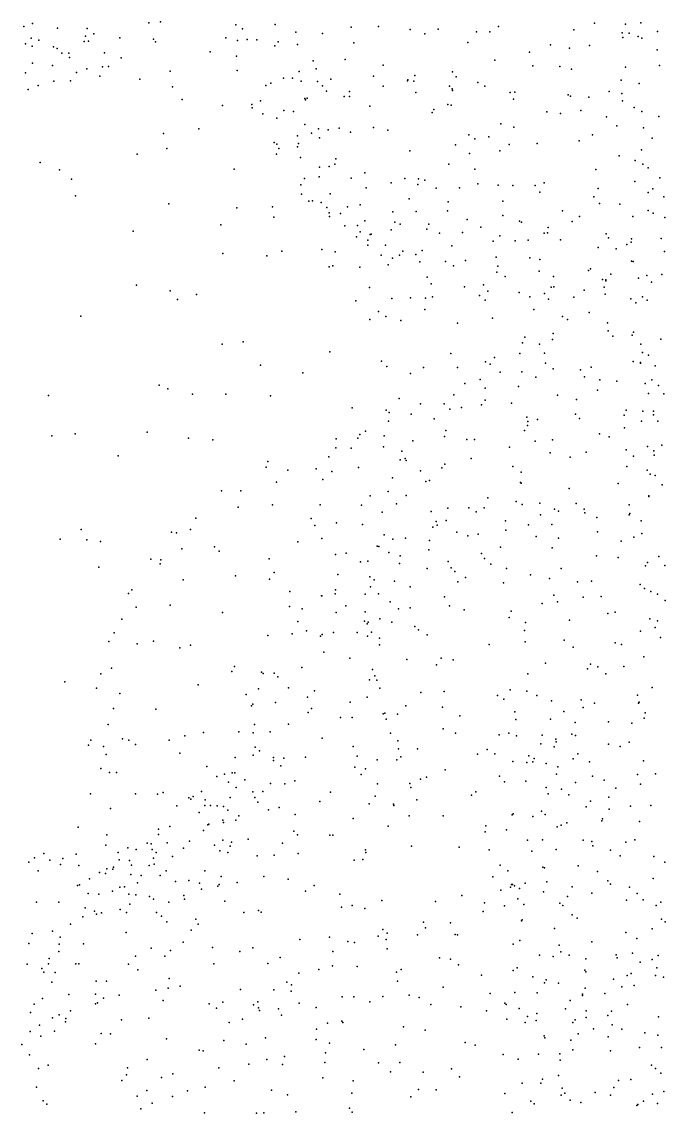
# Model space of a CAD drawing. Header units: metres. Extents: x -23.9 to 23.9, y -28.5 to 28.5.
# Drawn here: x -4.64 to -3.223, y -7.2 to -4.797 of the extents above; entities that cross this region are included whole.
import ezdxf

# ---------------------------------------------------------------- set-up
doc = ezdxf.new("R2010")
doc.units = ezdxf.units.M

msp = doc.modelspace()

# ---------------------------------------------------------------- linework, layer by layer
for p in [(-4.6164, -4.8009, -7.1164), (-4.3598, -4.7996, -3.5018), (-4.3342, -4.7974, -3.0826), (-4.1684, -4.8038, -3.8876), (-4.0819, -4.8035, -4.0856), (-3.3787, -4.8007, 19.8567), (-3.3109, -4.8022, -1.2927), (-3.2768, -4.7995, -1.1074), (-4.6351, -4.8079, -6.431), (-4.561, -4.8116, -6.4908), (-4.4992, -4.8288, -6.8796), (-4.4955, -4.8118, 0.3009), (-4.4811, -4.8237, -2.9534), (-4.1537, -4.813, 15.4436), (-4.0366, -4.8205, -3.3122), (-3.9777, -4.8232, -4.2174), (-3.9143, -4.8094, -3.1896), (-3.8546, -4.8079, 17.3849), (-3.7849, -4.8141, -3.1082), (-3.7528, -4.8235, 16.4557), (-3.7234, -4.8132, 17.5078), (-3.6389, -4.8191, -3.0605), (-3.6095, -4.8194, -4.402), (-3.5901, -4.8079, 1.4796), (-3.4245, -4.8151, 14.48), (-3.3183, -4.8218, -4.3859), (-3.3027, -4.8227, -3.0789), (-3.2825, -4.8299, -1.3579), (-3.2403, -4.8186, 17.8041), (-4.6319, -4.846, -2.9215), (-4.6189, -4.8335, 5.1611), (-4.6166, -4.8511, -6.5276), (-4.6021, -4.8376, -3.6302), (-4.5697, -4.8524, -6.9707), (-4.5024, -4.8404, -6.7334), (-4.4927, -4.8403, -3.5741), (-4.4239, -4.8327, -3.0219), (-4.3498, -4.8356, -3.201), (-4.3452, -4.8417, -3.2809), (-4.1908, -4.833, -3.674), (-4.165, -4.8383, -3.5203), (-4.1438, -4.8362, -3.4199), (-4.122, -4.8367, -4.0076), (-4.0824, -4.8501, 22.8555), (-4.0751, -4.8415, -3.3717), (-4.0325, -4.8473, -4.1473), (-3.909, -4.844, -4.2682), (-3.6577, -4.843, 16.3812), (-3.4757, -4.8482, -4.4081), (-3.3901, -4.8494, 16.1351), (-3.3162, -4.8318, 16.0426), (-3.2747, -4.8332, -1.1925), (-4.5621, -4.8565, -6.5988), (-4.5519, -4.8666, -6.6765), (-4.5359, -4.8666, -6.7962), (-4.5346, -4.876, -3.5271), (-4.4575, -4.8654, -3.4776), (-4.4209, -4.8765, -3.1603), (-4.2249, -4.8638, 2.2811), (-4.1669, -4.8727, -3.6184), (-3.5219, -4.8639, 17.6249), (-3.4341, -4.8551, -3.0566), (-3.2408, -4.8594, -3.1054), (-4.6159, -4.8881, -6.9175), (-4.5724, -4.8939, -3.035), (-4.4963, -4.9012, -3.4037), (-4.4618, -4.8965, -3.341), (-4.4486, -4.8958, -3.2379), (-3.9981, -4.883, -3.2752), (-3.9917, -4.901, 16.7586), (-3.928, -4.8806, -3.212), (-3.8445, -4.893, -4.3005), (-3.5986, -4.8819, -3.0656), (-3.515, -4.8944, 20.262), (-3.4551, -4.8955, 4.3697), (-3.4295, -4.9015, 17.6466), (-3.3104, -4.8971, -4.3681), (-3.236, -4.8933, 17.9315), (-4.6317, -4.9098, -6.7667), (-4.5194, -4.9089, -3.1372), (-4.4678, -4.9173, 2.6469), (-4.3798, -4.9234, 4.0665), (-4.3132, -4.9057, 14.082), (-4.1654, -4.9049, -3.7035), (-4.0634, -4.9216, -4.0686), (-4.0441, -4.9212, 14.9648), (-4.0291, -4.9066, 16.9974), (-3.9591, -4.9238, 24.0333), (-3.8658, -4.9167, 17.4164), (-3.7899, -4.9252, -3.1383), (-3.7746, -4.9154, -4.3312), (-3.6914, -4.9074, -4.3646), (-3.6833, -4.9187, 14.2591), (-3.3199, -4.9256, 16.1172), (-4.6257, -4.9462, -3.2876), (-4.6037, -4.9378, -3.207), (-4.5691, -4.9278, -3.393), (-4.5327, -4.9276, -3.2578), (-4.3081, -4.9405, 15.7218), (-4.1023, -4.9377, -3.982), (-4.0918, -4.9327, -3.4465), (-4.025, -4.9279, 16.8919), (-3.9889, -4.929, 17.2056), (-3.9774, -4.9382, -4.1789), (-3.969, -4.9498, 16.6786), (-3.8443, -4.9388, 15.3557), (-3.7903, -4.9274, 13.7876), (-3.7765, -4.9279, 16.4444), (-3.6983, -4.9389, 17.559), (-3.6922, -4.9452, 8.1622), (-3.6916, -4.9485, -3.1093), (-3.6357, -4.9308, 16.3505), (-3.6202, -4.9394, 17.6007), (-3.2802, -4.9332, 22.1882), (-4.2868, -4.9682, 4.7968), (-4.1141, -4.9713, -3.918), (-4.0163, -4.9665, -4.1089), (-4.015, -4.9689, 16.8024), (-4.0117, -4.9658, -3.3438), (-3.9298, -4.9616, 13.376), (-3.9185, -4.9508, -4.2236), (-3.9185, -4.9615, 16.5967), (-3.7723, -4.9531, 17.5093), (-3.5649, -4.9529, -4.3726), (-3.5569, -4.9674, 16.3119), (-3.5545, -4.9522, -3.0852), (-3.4372, -4.9578, -3.0884), (-3.4318, -4.9611, -4.369), (-3.3913, -4.9636, 16.2373), (-3.3463, -4.9511, -3.0976), (-3.3186, -4.9552, 6.0192), (-3.3175, -4.9717, 21.1445), (-4.1982, -4.9818, 4.3738), (-4.133, -4.9796, -3.651), (-4.1323, -4.9865, -3.7934), (-4.0625, -4.9924, 22.1647), (-4.0416, -4.9951, 16.9726), (-3.8738, -4.9831, 16.5282), (-3.7362, -4.9973, 16.4061), (-3.7325, -4.9901, -4.3179), (-3.7017, -4.9796, 8.6564), (-3.6941, -4.9808, 5.7243), (-3.4841, -4.9956, 9.1015), (-3.4093, -4.9928, 4.7032), (-3.2916, -4.9859, -3.1308), (-3.2749, -4.9947, -4.318), (-4.1094, -4.9998, -3.5567), (-4.0783, -5.0097, -3.9688), (-3.5848, -5.0223, -3.1138), (-3.4539, -4.9989, 17.6549), (-3.3526, -5.0067, -4.3432), (-3.2371, -5.0062, 16.115), (-4.328, -5.0434, 13.1387), (-4.2503, -5.0328, 13.4807), (-4.0165, -5.0233, 17.1582), (-4.0023, -5.0427, 16.7545), (-3.9869, -5.0332, -3.3541), (-3.9651, -5.0355, -4.1327), (-3.941, -5.0313, -3.2956), (-3.9162, -5.0403, 17.3631), (-3.8652, -5.0299, 5.3852), (-3.8339, -5.0357, -3.2144), (-3.6554, -5.046, 3.316), (-3.5568, -5.0293, 20.754), (-3.383, -5.0464, 17.6631), (-3.3294, -5.0265, 16.2245), (-3.2709, -5.0307, 17.8428), (-4.0842, -5.0633, -3.6031), (-4.078, -5.0666, -3.8819), (-4.0327, -5.0482, -4.0229), (-4.0304, -5.0655, 16.887), (-3.984, -5.0529, 17.2412), (-3.6852, -5.0683, -3.167), (-3.6425, -5.0551, -4.3161), (-3.6114, -5.0509, 24.176), (-3.5664, -5.0672, -4.3185), (-3.5053, -5.0652, -3.1303), (-3.4125, -5.0598, -3.139), (-3.2518, -5.0535, -4.2758), (-4.3856, -5.0891, 5.277), (-4.3206, -5.0765, 1.9019), (-4.0791, -5.0885, -3.7696), (-4.074, -5.0763, 23.1506), (-4.0326, -5.073, 17.034), (-3.7852, -5.0817, -4.2408), (-3.6544, -5.0877, 17.5907), (-3.5872, -5.0812, -3.1533), (-3.3243, -5.0928, -4.278), (-3.2757, -5.0796, 16.1816), (-4.5994, -5.107, 8.0239), (-4.0265, -5.0964, -3.957), (-3.9845, -5.1174, -4.0172), (-3.9628, -5.1158, 21.0755), (-3.9504, -5.1108, 16.6479), (-3.9487, -5.0994, 17.3041), (-3.6994, -5.1107, 21.9552), (-3.2895, -5.1029, -3.2025), (-3.2724, -5.1108, 17.7495), (-4.5569, -5.1235, 9.6819), (-4.1722, -5.1222, 14.7206), (-4.0176, -5.1426, 15.8448), (-3.9852, -5.1388, -3.4786), (-3.9145, -5.1417, 7.8854), (-3.8843, -5.1296, -4.122), (-3.7961, -5.1421, -3.2675), (-3.6423, -5.1217, 16.3559), (-3.3759, -5.1224, -3.1879), (-3.2608, -5.119, 17.8432), (-3.2351, -5.1411, 16.093), (-4.53, -5.1436, 14.3752), (-4.0253, -5.1566, -3.6468), (-3.8819, -5.1627, 16.5605), (-3.8264, -5.1517, 3.5902), (-3.768, -5.1553, 16.4437), (-3.7664, -5.1428, -4.2045), (-3.7522, -5.1461, 1.3736), (-3.7275, -5.164, -3.2536), (-3.6762, -5.1628, -4.2295), (-3.6356, -5.1541, -3.2114), (-3.5909, -5.1568, 17.6053), (-3.5585, -5.1576, -4.2567), (-3.5093, -5.1578, 16.3129), (-3.4894, -5.1518, -4.2674), (-3.371, -5.1644, -4.2412), (-3.2904, -5.1489, 16.255), (-3.2504, -5.1651, -4.1937), (-4.5213, -5.1803, 15.8641), (-4.0237, -5.1767, 16.9402), (-3.9611, -5.1762, -3.9716), (-3.7867, -5.1869, -4.1503), (-3.4994, -5.1723, -3.2047), (-3.3802, -5.1825, -3.2313), (-3.2609, -5.1732, 13.7981), (-3.2259, -5.1824, 10.8404), (-4.3162, -5.1979, 22.4502), (-4.1666, -5.2073, 1.5933), (-4.0876, -5.205, 12.3092), (-4.0078, -5.192, -3.7296), (-3.9995, -5.1915, 17.1408), (-3.9807, -5.195, -3.8857), (-3.9685, -5.2062, -3.5712), (-3.9227, -5.2048, 17.3085), (-3.8947, -5.2004, -3.4292), (-3.7027, -5.2136, -4.1644), (-3.7013, -5.1941, 16.4076), (-3.5807, -5.1923, 16.3464), (-3.4491, -5.2134, 21.6252), (-3.3682, -5.1972, 17.6427), (-3.3232, -5.1991, -4.1952), (-3.2611, -5.2131, -4.142), (-4.0851, -5.2277, 23.5805), (-3.9633, -5.2181, 17.2158), (-3.9621, -5.2258, -3.6487), (-3.9381, -5.2192, 16.6689), (-3.8843, -5.2357, -3.4922), (-3.8232, -5.2161, -3.3774), (-3.8185, -5.2385, 17.4331), (-3.7718, -5.2148, 2.7334), (-3.6589, -5.2325, 17.5535), (-3.5804, -5.2236, -3.2663), (-3.5441, -5.2365, 20.3896), (-3.5394, -5.2387, 17.599), (-3.4284, -5.2369, -3.2812), (-3.4116, -5.226, -4.189), (-3.2943, -5.2262, -3.3151), (-3.2498, -5.2185, 17.7516), (-3.2243, -5.2286, -3.3608), (-4.3949, -5.2587, 12.0175), (-4.2015, -5.2442, 5.6041), (-3.9282, -5.2468, -3.8375), (-3.9007, -5.2457, 21.4834), (-3.8948, -5.2601, -3.5686), (-3.8268, -5.2551, -3.4407), (-3.8067, -5.2429, -4.0616), (-3.7479, -5.2536, 16.4653), (-3.7435, -5.2427, -3.3589), (-3.7205, -5.2624, -4.0858), (-3.6695, -5.2616, 8.3239), (-3.6295, -5.2494, -3.3107), (-3.4821, -5.2618, 16.3399), (-3.4811, -5.2506, -4.1696), (-3.903, -5.2707, -3.664), (-3.8781, -5.2779, 17.3295), (-3.8727, -5.2659, -3.9142), (-3.8706, -5.2649, 16.5994), (-3.6021, -5.2801, 15.2842), (-3.587, -5.2685, -4.1302), (-3.5533, -5.2799, -3.3384), (-3.5246, -5.2785, 7.9346), (-3.4899, -5.2631, -3.3057), (-3.4537, -5.2774, 17.6044), (-3.3533, -5.2643, -3.3361), (-3.348, -5.2729, 1.442), (-3.2983, -5.2825, 16.299), (-3.2977, -5.2752, -4.0767), (-3.232, -5.2747, 24.0072), (-4.1975, -5.3079, 2.4536), (-4.0676, -5.3026, 13.7793), (-3.979, -5.2984, 17.0242), (-3.9502, -5.3037, 17.164), (-3.8781, -5.2893, -3.7863), (-3.8389, -5.2889, 5.6403), (-3.8011, -5.3026, 16.5293), (-3.7723, -5.3099, 13.5613), (-3.7586, -5.3006, 17.4534), (-3.6933, -5.2909, -3.3983), (-3.3706, -5.2941, -4.0842), (-3.3311, -5.2975, -3.395), (-3.3074, -5.2874, 17.6549), (-3.2249, -5.3028, 5.8078), (-4.1004, -5.313, 11.2303), (-3.8484, -5.3112, -3.6808), (-3.833, -5.3326, 14.7788), (-3.8233, -5.3176, 17.3803), (-3.8085, -5.3115, -3.9125), (-3.7632, -5.3258, -3.5343), (-3.7067, -5.3253, 8.7499), (-3.6896, -5.3348, 16.4602), (-3.663, -5.323, -4.0319), (-3.5957, -5.3156, -3.3984), (-3.5216, -5.3171, -4.0741), (-3.499, -5.3207, -3.3864), (-3.2973, -5.3244, -3.9863), (-3.2938, -5.3253, 9.2281), (-3.9627, -5.3371, 16.9195), (-3.9548, -5.335, 3.2092), (-3.8957, -5.3376, 17.2566), (-3.594, -5.3484, -3.4671), (-3.5919, -5.3355, 12.451), (-3.5758, -5.358, -3.9711), (-3.5006, -5.3464, 17.5772), (-3.4692, -5.3585, -3.9839), (-3.3921, -5.3452, -3.9953), (-3.3878, -5.3411, -3.4538), (-3.3427, -5.3529, -3.5064), (-3.2634, -5.3562, -3.6295), (-3.2308, -5.3536, -3.7552), (-4.387, -5.3772, 3.1022), (-3.8745, -5.3821, 16.7154), (-3.7472, -5.3598, -3.6833), (-3.7388, -5.3746, 16.5285), (-3.6652, -5.3809, -3.6166), (-3.6236, -5.3764, -3.9034), (-3.474, -5.3816, -3.5396), (-3.4681, -5.3806, 11.4167), (-3.3614, -5.3646, 17.6), (-3.3579, -5.3816, -3.8815), (-3.3541, -5.3674, 16.3729), (-3.3536, -5.3657, 19.6914), (-3.282, -5.3622, -3.8354), (-3.2535, -5.3708, 16.2152), (-4.3129, -5.3897, 6.0589), (-4.2551, -5.3975, 3.422), (-3.825, -5.4063, 10.7474), (-3.784, -5.4052, 11.6281), (-3.7511, -5.4057, 23.8704), (-3.7356, -5.4029, 17.3935), (-3.6321, -5.4003, -3.7302), (-3.6136, -5.3907, -3.8318), (-3.5444, -5.3936, -3.5826), (-3.5214, -5.4026, -3.8193), (-3.4893, -5.3956, -3.8848), (-3.4243, -5.4039, -3.752), (-3.4018, -5.3885, -3.5944), (-3.3556, -5.397, -3.7146), (-3.2735, -5.4029, 16.0453), (-4.2973, -5.4089, 1.9965), (-3.9041, -5.4119, 16.8679), (-3.7521, -5.4305, 16.5977), (-3.6199, -5.4105, 17.4868), (-3.5122, -5.4308, 16.443), (-3.48, -5.4081, -3.6894), (-3.2987, -5.4072, 18.4735), (-3.2878, -5.4163, 18.3834), (-3.2633, -5.4102, 15.948), (-4.5099, -5.4453, 8.0419), (-3.8735, -5.4532, 17.0906), (-3.8544, -5.4349, 17.1897), (-3.8381, -5.446, 20.5135), (-3.8056, -5.455, 17.2667), (-3.6034, -5.4496, 16.4957), (-3.4497, -5.4462, 18.4904), (-3.4386, -5.4529, 18.4003), (-3.3908, -5.4376, 18.6058), (-3.6805, -5.4612, 16.5568), (-3.3502, -5.46, 18.2542), (-3.3487, -5.478, 18.7891), (-4.1523, -5.5023, 10.7842), (-3.5326, -5.4919, 18.5627), (-3.4715, -5.4968, 16.4809), (-3.4701, -5.484, 18.6834), (-3.3383, -5.4897, 17.6344), (-3.2958, -5.487, 16.4171), (-3.2928, -5.4808, 18.182), (-3.2328, -5.4962, 16.3308), (-4.1985, -5.507, 22.2287), (-3.9617, -5.5243, 2.5648), (-3.5374, -5.5043, 18.3652), (-3.4999, -5.5075, 18.2804), (-3.4887, -5.527, 18.77), (-3.2767, -5.5069, 16.0242), (-3.2731, -5.5258, 16.1103), (-3.8481, -5.5444, 17.0139), (-3.695, -5.5274, 17.3939), (-3.6189, -5.5459, 16.5885), (-3.6085, -5.551, 18.6055), (-3.5989, -5.5368, 18.4373), (-3.5435, -5.5276, 18.6867), (-3.4868, -5.5492, 18.1763), (-3.2934, -5.5452, 2.5115), (-3.2779, -5.5491, 18.9612), (-3.2777, -5.5475, 17.6837), (-3.2597, -5.5314, 16.2167), (-4.1142, -5.5534, 23.0696), (-4.0209, -5.5704, 5.7455), (-3.836, -5.5563, 17.1248), (-3.7841, -5.5719, 17.2969), (-3.7554, -5.5583, 16.7446), (-3.6807, -5.5588, 16.6545), (-3.5863, -5.5686, 18.2779), (-3.5388, -5.5679, 17.5958), (-3.47, -5.5618, 23.5367), (-3.41, -5.5634, 18.8806), (-3.386, -5.5575, 16.495), (-3.2454, -5.5549, 15.8716), (-4.3376, -5.5974, 11.464), (-3.6641, -5.5941, 18.3793), (-3.6308, -5.585, 17.5257), (-3.5078, -5.5797, 21.7732), (-3.4006, -5.5794, 18.083), (-3.3673, -5.5855, 17.6924), (-3.3294, -5.5885, 18.0283), (-3.267, -5.5937, 16.0249), (-3.2523, -5.5854, 17.995), (-3.2377, -5.5984, 16.2637), (-4.5811, -5.6199, 6.2513), (-4.3185, -5.6057, 12.4724), (-4.2638, -5.6174, 22.7643), (-4.1907, -5.6173, 21.0407), (-4.0921, -5.6206, 8.078), (-3.6889, -5.6184, 18.6089), (-3.6197, -5.6037, 15.5133), (-3.5459, -5.6004, 18.8321), (-3.4606, -5.6197, 18.9268), (-3.3723, -5.6086, 18.962), (-3.2598, -5.6156, 16.1373), (-3.2263, -5.6168, 17.7788), (-3.9126, -5.6471, 1.6239), (-3.8091, -5.6271, 16.997), (-3.7618, -5.6387, 16.8648), (-3.7099, -5.6387, 16.7745), (-3.672, -5.6464, 18.2633), (-3.6278, -5.6411, 16.6703), (-3.6193, -5.6304, 18.7992), (-3.5615, -5.637, 18.1268), (-3.4185, -5.6293, 16.5451), (-3.8374, -5.6527, 17.1487), (-3.8306, -5.6579, 17.2957), (-3.7822, -5.6616, 17.4125), (-3.6971, -5.6505, 17.5178), (-3.5277, -5.6678, 8.6306), (-3.4206, -5.6614, 17.7152), (-3.4116, -5.6707, 17.9952), (-3.3135, -5.6636, 16.4828), (-3.309, -5.6528, 17.7905), (-3.2722, -5.6547, 19.1578), (-3.2491, -5.6627, 16.4188), (-3.2488, -5.6547, 19.2749), (-3.8321, -5.6764, 17.0628), (-3.7316, -5.6714, 18.3924), (-3.5265, -5.6865, 18.9493), (-3.526, -5.6771, 13.2699), (-3.5044, -5.6734, 18.0349), (-3.3126, -5.6916, 19.9934), (-3.2751, -5.6768, 17.9018), (-3.2395, -5.6766, 15.9571), (-4.5734, -5.7089, 16.3058), (-4.5223, -5.7048, 10.6756), (-4.3637, -5.7008, 16.0106), (-4.2725, -5.7141, 7.0147), (-4.2191, -5.7178, 14.655), (-3.9478, -5.7156, 17.448), (-3.8997, -5.7144, 17.3338), (-3.8956, -5.7064, 13.894), (-3.8834, -5.6987, 17.24), (-3.8422, -5.7089, 17.5126), (-3.7088, -5.7104, 16.7299), (-3.7062, -5.6976, 17.6116), (-3.6603, -5.717, 18.8436), (-3.6433, -5.7168, 18.1288), (-3.5331, -5.6973, 17.6963), (-3.4714, -5.7175, 16.5341), (-3.3679, -5.7043, 19.0388), (-3.3465, -5.7113, 17.9382), (-3.9485, -5.7357, 17.5954), (-3.9147, -5.7365, 17.1289), (-3.8433, -5.7332, 17.6228), (-3.8032, -5.7429, 16.8618), (-3.7787, -5.7204, 18.4808), (-3.5657, -5.7337, 18.0356), (-3.5093, -5.7207, 23.1524), (-3.3093, -5.7402, 1.3628), (-3.2624, -5.7327, 12.9001), (-3.2486, -5.7423, 15.4229), (-3.2308, -5.7296, 19.4559), (-4.4275, -5.7533, 10.2261), (-4.0983, -5.7656, 17.4445), (-3.9636, -5.7556, 17.218), (-3.8068, -5.762, 17.7168), (-3.7958, -5.7592, 18.5797), (-3.7933, -5.7633, 18.3763), (-3.6501, -5.7587, 16.6345), (-3.4767, -5.7463, 19.0232), (-3.4322, -5.7558, 17.7698), (-3.3976, -5.7451, 16.4958), (-3.2929, -5.7536, 19.2), (-3.2478, -5.7515, 15.5147), (-4.1014, -5.7778, 17.3245), (-4.0544, -5.7843, 17.632), (-3.9916, -5.782, 17.6885), (-3.9575, -5.7877, 2.1685), (-3.8986, -5.7789, 17.0404), (-3.7622, -5.7859, 18.2409), (-3.7153, -5.7794, 18.1609), (-3.7082, -5.7711, 17.7214), (-3.5587, -5.7766, 17.7282), (-3.5406, -5.7891, 16.5458), (-3.3076, -5.7762, 8.3913), (-3.2628, -5.7846, 19.5616), (-4.079, -5.8113, 17.1867), (-3.9773, -5.8051, 17.1109), (-3.8236, -5.8016, 18.457), (-3.7504, -5.8093, 17.787), (-3.7418, -5.8072, 18.8129), (-3.5418, -5.812, 2.327), (-3.5404, -5.8129, 19.0242), (-3.3271, -5.814, 19.1479), (-3.2564, -5.7936, 19.6479), (-3.245, -5.7961, 16.4402), (-4.1999, -5.8305, 17.4524), (-4.1574, -5.8305, 17.2519), (-3.8329, -5.8319, 18.5474), (-3.4344, -5.8251, 16.4899), (-3.2297, -5.8168, 15.6695), (-4.0877, -5.8611, 17.0956), (-3.9827, -5.8606, 17.8258), (-3.8917, -5.8617, 16.9056), (-3.873, -5.8413, 17.8306), (-3.8145, -5.8584, 18.6921), (-3.7938, -5.8407, 16.7955), (-3.614, -5.8456, 16.5888), (-3.5515, -5.8535, 17.8155), (-3.5382, -5.8604, 19.8103), (-3.499, -5.857, 19.9262), (-3.4189, -5.8583, 17.886), (-3.3023, -5.8607, 19.9457), (-3.259, -5.8409, 19.8174), (-3.259, -5.8423, 15.5754), (-4.1636, -5.8661, 17.6851), (-3.8465, -5.8768, 18.4251), (-3.7383, -5.8757, 16.7087), (-3.702, -5.8685, 17.8617), (-3.6553, -5.8674, 17.9592), (-3.6391, -5.8766, 19.7683), (-3.6219, -5.8678, 18.9886), (-3.4976, -5.8829, 19.6691), (-3.4669, -5.8707, 20.0164), (-3.4585, -5.8747, 5.7911), (-3.4014, -5.8708, 19.9501), (-3.4001, -5.8788, 19.7019), (-3.3026, -5.8827, 19.3934), (-3.3012, -5.8803, 16.4481), (-4.2563, -5.8902, 17.2749), (-4.0025, -5.8912, 21.4747), (-3.9947, -5.9066, 22.4473), (-3.9467, -5.9009, 17.8962), (-3.8897, -5.9044, 22.9012), (-3.735, -5.9105, 18.103), (-3.7277, -5.8977, 19.8249), (-3.7255, -5.906, 18.8939), (-3.7056, -5.8958, 19.958), (-3.5745, -5.896, 17.9467), (-3.5243, -5.9047, 20.1181), (-3.4727, -5.9044, 19.1011), (-3.3736, -5.8889, 20.0389), (-3.2763, -5.8959, 15.4768), (-4.5087, -5.9155, 16.7052), (-4.3105, -5.9213, 17.4462), (-4.2992, -5.9227, 17.5323), (-4.2681, -5.9155, 10.5013), (-3.9792, -5.9351, 16.9412), (-3.8419, -5.9273, 16.8367), (-3.7948, -5.9343, 19.7183), (-3.6817, -5.9209, 20.0923), (-3.6579, -5.9291, 16.6085), (-3.6353, -5.9258, 19.5916), (-3.5743, -5.917, 19.0435), (-3.507, -5.9306, 16.5044), (-3.458, -5.934, 20.1849), (-3.372, -5.9206, 19.5188), (-3.2921, -5.9324, 20.0957), (-3.2747, -5.9243, 15.383), (-4.5553, -5.9365, 9.8919), (-4.4968, -5.938, 14.8365), (-4.4662, -5.9419, 12.1532), (-4.2877, -5.9577, 17.2018), (-4.2154, -5.9536, 17.094), (-4.0317, -5.9424, 17.9018), (-3.8576, -5.9518, 18.3369), (-3.8534, -5.9529, 19.8467), (-3.8229, -5.9362, 18.2452), (-3.7418, -5.9395, 7.7516), (-3.5856, -5.9545, 16.5582), (-3.4721, -5.956, 19.4832), (-3.32, -5.941, 19.2173), (-4.3557, -5.9808, 17.4069), (-4.3338, -5.9819, 17.2687), (-4.2055, -5.9631, 17.7858), (-4.0951, -5.9797, 21.0478), (-3.9494, -5.9702, 17.9551), (-3.9256, -5.9677, 16.8809), (-3.8314, -5.966, 20.0403), (-3.8065, -5.9734, 20.5662), (-3.7439, -5.9597, 18.0212), (-3.6279, -5.9682, 19.5143), (-3.6212, -5.9792, 22.3855), (-3.3746, -5.9732, 16.4586), (-3.3267, -5.9771, 19.3193), (-3.2375, -5.9744, 15.6747), (-4.47, -5.9979, 11.3628), (-4.335, -5.9912, 17.6046), (-3.8938, -5.9867, 19.9235), (-3.8778, -5.985, 18.4668), (-3.8081, -5.9901, 18.1657), (-3.7475, -6.0015, 18.8942), (-3.7007, -5.9856, 20.2095), (-3.6944, -5.9995, 18.9646), (-3.6866, -6.0077, 1.8232), (-3.6072, -5.9917, 7.444), (-3.5727, -6.001, 22.7281), (-3.452, -6.0011, 19.4049), (-3.2665, -5.9954, 6.0507), (-3.2623, -5.9882, 15.5911), (-3.2237, -5.9944, 20.1764), (-4.2846, -6.0264, 17.0985), (-4.1692, -6.0171, 17.8762), (-4.0943, -6.0247, 16.9259), (-4.0841, -6.0099, 17.9284), (-3.9437, -6.0146, 19.8559), (-3.8738, -6.0195, 19.6331), (-3.864, -6.0262, 18.6607), (-3.8195, -6.0289, 18.0151), (-3.6795, -6.0305, 19.4457), (-3.6628, -6.0207, 20.2818), (-3.5198, -6.0154, 20.3077), (-3.4782, -6.0229, 16.5016), (-3.416, -6.0307, 19.1728), (-3.3853, -6.029, 20.3067), (-4.3972, -6.0484, 17.3688), (-4.0497, -6.052, 11.822), (-3.9491, -6.0478, 19.6938), (-3.8719, -6.0415, 20.1519), (-3.7846, -6.0412, 16.7655), (-3.5791, -6.0324, 19.4122), (-3.2785, -6.0361, 16.4127), (-3.2689, -6.0455, 15.4272), (-3.2551, -6.0521, 15.3128), (-4.4047, -6.0559, 17.4771), (-3.9799, -6.0614, 19.9773), (-3.9793, -6.0614, 16.0614), (-3.9497, -6.0572, 16.8387), (-3.8841, -6.0579, 6.0198), (-3.8543, -6.0566, 18.2934), (-3.8288, -6.0742, 18.0925), (-3.709, -6.0635, 16.6785), (-3.4944, -6.0784, 19.1347), (-3.4684, -6.0601, 1.2391), (-3.4605, -6.0748, 19.3357), (-3.4035, -6.0645, 16.477), (-3.3642, -6.0629, 19.2964), (-3.2404, -6.0578, 20.274), (-3.2233, -6.0713, 15.6823), (-4.3878, -6.0866, 17.2215), (-4.3134, -6.0816, 17.7777), (-4.198, -6.0981, 16.9458), (-4.0507, -6.0846, 17.996), (-4.0225, -6.0902, 19.8817), (-3.9474, -6.0981, 15.3116), (-3.9266, -6.0832, 19.5764), (-3.8839, -6.0963, 20.2196), (-3.8104, -6.09, 18.8206), (-3.7846, -6.0875, 20.3008), (-3.6983, -6.0831, 20.3402), (-3.666, -6.0922, 19.0057), (-3.5626, -6.0952, 19.081), (-3.3498, -6.1001, 20.3741), (-3.3336, -6.0974, 16.4421), (-4.4193, -6.1124, 17.5877), (-4.0318, -6.1177, 19.7826), (-3.8852, -6.117, 16.8011), (-3.8791, -6.1228, 18.5836), (-3.8775, -6.1194, 19.4827), (-3.8515, -6.1118, 18.7095), (-3.8252, -6.119, 18.1831), (-3.5665, -6.1087, 20.3927), (-3.5309, -6.1201, 19.3258), (-3.434, -6.1152, 20.397), (-3.2571, -6.1121, 16.2184), (-3.2402, -6.1166, 16.3312), (-4.4365, -6.1431, 17.3151), (-4.098, -6.1488, 16.8562), (-4.0448, -6.1447, 19.9893), (-4.0126, -6.1384, 16.5319), (-3.9821, -6.1505, 19.5673), (-3.9788, -6.1465, 16.8101), (-3.9535, -6.1419, 20.1957), (-3.9017, -6.1418, 18.0895), (-3.8785, -6.1499, 18.431), (-3.8701, -6.1411, 18.3467), (-3.7742, -6.1286, 19.3902), (-3.7663, -6.1361, 16.77), (-3.747, -6.1474, 18.9011), (-3.5333, -6.1377, 2.2262), (-3.2774, -6.1395, 16.1152), (-3.2455, -6.1314, 15.5069), (-4.448, -6.1622, 17.5072), (-4.3855, -6.1668, 17.7265), (-4.3497, -6.1613, 17.0826), (-4.2917, -6.1756, 17.867), (-4.2687, -6.1701, 16.9681), (-3.8525, -6.1548, 20.3095), (-3.8519, -6.1693, 21.3283), (-3.6108, -6.1682, 16.6292), (-3.5313, -6.1625, 19.1274), (-3.4455, -6.1589, 19.2428), (-3.4262, -6.1743, 16.4698), (-3.3332, -6.1651, 16.2184), (-3.3192, -6.1688, 16.3098), (-3.2336, -6.1532, 20.7244), (-3.9748, -6.1851, 18.0656), (-3.9172, -6.1985, 19.4433), (-3.7168, -6.1984, 13.369), (-3.2704, -6.1958, 20.4087), (-4.4422, -6.2209, 17.6318), (-4.1717, -6.2172, 16.8762), (-4.0231, -6.2194, 20.1795), (-3.8675, -6.2238, 18.1474), (-3.7922, -6.2018, 20.8262), (-3.7269, -6.2131, 19.3088), (-3.6897, -6.2022, 20.4306), (-3.4871, -6.2099, 10.6412), (-3.3942, -6.222, 16.2019), (-3.3875, -6.2118, 16.3841), (-3.3716, -6.2175, 16.0791), (-3.3142, -6.2173, 15.9588), (-4.466, -6.2328, 17.2946), (-4.1771, -6.2282, 17.9849), (-4.1118, -6.2293, 19.8003), (-4.1081, -6.232, 19.9731), (-4.0841, -6.2317, 19.6713), (-4.0762, -6.24, 18.049), (-3.874, -6.2462, 18.4959), (-3.8624, -6.2372, 18.3755), (-3.8583, -6.2469, 16.7568), (-3.5257, -6.2334, 20.4838), (-3.3537, -6.2328, 16.5135), (-4.5451, -6.2509, 6.5942), (-4.4754, -6.2649, 17.5333), (-4.2512, -6.2575, 17.9408), (-4.1184, -6.2662, 10.6541), (-4.0526, -6.264, 15.7708), (-3.9952, -6.2702, 19.4752), (-3.8518, -6.2643, 18.6338), (-3.5649, -6.2684, 19.0529), (-3.528, -6.2712, 19.1353), (-3.252, -6.2633, 22.1255), (-4.4236, -6.2767, 17.7164), (-4.1459, -6.2786, 14.3076), (-4.0809, -6.2959, 19.5926), (-4.0104, -6.2845, 20.285), (-3.9171, -6.2952, 20.3973), (-3.8797, -6.2847, 18.3031), (-3.7611, -6.2739, 18.8421), (-3.71, -6.2722, 18.9162), (-3.5926, -6.2809, 20.5148), (-3.5784, -6.2886, 16.6731), (-3.5057, -6.2807, 16.613), (-3.4734, -6.2929, 20.5195), (-3.4083, -6.2905, 16.0141), (-3.2839, -6.2804, 20.4621), (-3.2802, -6.2953, 22.2579), (-4.4379, -6.3093, 17.1731), (-4.3444, -6.3111, 17.0136), (-4.1337, -6.3032, 19.7407), (-4.1313, -6.2997, 16.8298), (-4.0092, -6.3179, 16.778), (-4.0018, -6.3097, 18.1021), (-3.8406, -6.3196, 18.5622), (-3.7943, -6.3036, 20.5055), (-3.7132, -6.3067, 19.2568), (-3.5545, -6.3169, 21.1329), (-3.4462, -6.3162, 16.3569), (-3.4037, -6.3072, 16.4577), (-3.3786, -6.2974, 15.9352), (-3.282, -6.2979, 22.0318), (-3.2677, -6.3187, 21.9342), (-4.0526, -6.344, 20.4278), (-3.9383, -6.329, 19.3757), (-3.9122, -6.3294, 18.1761), (-3.8439, -6.3214, 19.3135), (-3.8377, -6.3326, 16.7448), (-3.8126, -6.3221, 20.6109), (-3.6751, -6.3256, 20.5908), (-3.552, -6.3338, 11.6883), (-3.4757, -6.3326, 16.1922), (-3.4211, -6.34, 16.5452), (-3.3477, -6.3389, 22.2329), (-3.2966, -6.3416, 22.3698), (-3.2696, -6.3308, 15.771), (-4.4498, -6.3446, 17.6656), (-4.2394, -6.3624, 16.896), (-4.1622, -6.3611, 19.8091), (-4.1305, -6.3632, 18.0415), (-4.1273, -6.3448, 20.0684), (-4.0929, -6.3609, 20.2695), (-3.8283, -6.3641, 20.735), (-3.7123, -6.3539, 20.6827), (-3.6849, -6.3639, 18.895), (-3.5888, -6.3671, 13.8792), (-3.5677, -6.3638, 19.0212), (-3.4943, -6.3681, 16.2755), (-3.4287, -6.3658, 15.9354), (-4.4929, -6.3901, 17.5049), (-4.4876, -6.3793, 17.3195), (-4.4181, -6.3765, 17.1068), (-4.4039, -6.3795, 7.0521), (-4.3891, -6.3885, 17.7989), (-4.315, -6.3788, 16.9622), (-4.2811, -6.3698, 11.4376), (-3.9783, -6.3747, 20.7009), (-3.8121, -6.3806, 18.3398), (-3.5506, -6.3694, 20.6136), (-3.497, -6.3874, 16.0755), (-3.4641, -6.3768, 19.1118), (-3.463, -6.3829, 16.6376), (-3.4208, -6.3687, 20.5541), (-3.3481, -6.3882, 15.7921), (-3.3029, -6.3835, 2.3754), (-4.4598, -6.3931, 9.8956), (-4.4541, -6.4109, 17.1966), (-4.2921, -6.4077, 17.9352), (-4.1303, -6.4124, 20.6335), (-4.1259, -6.3943, 20.5411), (-4.1168, -6.4028, 20.1749), (-3.9102, -6.3933, 19.3276), (-3.9015, -6.4141, 20.8174), (-3.8106, -6.3981, 18.5971), (-3.8053, -6.4157, 19.2281), (-3.7689, -6.3984, 18.738), (-3.6362, -6.4098, 18.9541), (-3.6154, -6.4, 16.7395), (-3.5985, -6.4092, 19.1701), (-3.5238, -6.4135, 16.2038), (-3.4675, -6.3939, 16.4426), (-3.4154, -6.4092, 22.2215), (-3.3225, -6.3931, 22.4433), (-4.2323, -6.4373, 18.011), (-4.1703, -6.417, 16.8467), (-4.0857, -6.4174, 20.7047), (-4.0855, -6.4239, 19.4789), (-4.0697, -6.4359, 6.9045), (-4.0628, -6.4191, 16.7911), (-4.0148, -6.4169, 20.7743), (-3.9064, -6.4387, 19.2509), (-3.8571, -6.4222, 18.4482), (-3.8144, -6.4224, 20.8474), (-3.5588, -6.426, 6.2134), (-3.5276, -6.4282, 20.733), (-3.515, -6.4271, 16.3345), (-3.5118, -6.4198, 16.7182), (-3.4852, -6.4306, 15.9889), (-3.4597, -6.4382, 20.6602), (-3.426, -6.4206, 22.0947), (-3.3899, -6.4269, 22.3628), (-3.2708, -6.4245, 20.5248), (-4.4661, -6.4417, 17.6195), (-4.447, -6.4507, 10.9264), (-4.431, -6.4503, 17.716), (-4.2107, -6.4594, 20.5822), (-4.1934, -6.454, 20.3075), (-4.1763, -6.4511, 20.2181), (-4.1704, -6.4508, 20.0217), (-3.8926, -6.4544, 18.3645), (-3.8829, -6.4421, 16.7484), (-3.7487, -6.4608, 20.8924), (-3.7077, -6.4443, 18.9246), (-3.5881, -6.4587, 19.0621), (-3.4626, -6.4537, 15.9104), (-3.383, -6.4582, 21.8679), (-3.2839, -6.4545, 1.142), (-3.2447, -6.4536, 22.5861), (-4.1848, -6.4714, 19.8303), (-4.168, -6.4833, 19.6917), (-4.1489, -6.4665, 18.1524), (-4.0923, -6.4743, 19.4058), (-4.0605, -6.4751, 19.3201), (-4.0388, -6.4685, 18.2482), (-3.8566, -6.4753, 19.1242), (-3.7851, -6.4744, 18.7742), (-3.783, -6.4837, 19.0809), (-3.7619, -6.4649, 16.7473), (-3.5772, -6.4709, 20.8422), (-3.5301, -6.4695, 16.0897), (-3.4853, -6.4831, 10.842), (-3.4514, -6.4867, 20.7614), (-3.4512, -6.4868, 16.6154), (-3.4208, -6.4723, 15.8388), (-3.3573, -6.4676, 7.7766), (-3.3322, -6.4847, 22.5298), (-3.2777, -6.4759, 21.7232), (-4.4885, -6.497, 17.4165), (-4.3893, -6.4973, 17.7783), (-4.3408, -6.4983, 17.0131), (-4.3285, -6.4943, 17.8868), (-4.2722, -6.5062, 20.3618), (-4.2674, -6.509, 20.6312), (-4.2623, -6.503, 18.0541), (-4.2438, -6.4922, 16.9089), (-4.2364, -6.5106, 20.2377), (-4.181, -6.5053, 19.2176), (-4.1313, -6.4928, 16.8304), (-4.1268, -6.5057, 19.4986), (-4.1091, -6.4922, 19.1136), (-3.96, -6.4935, 18.33), (-3.862, -6.5022, 20.9457), (-3.77, -6.5103, 18.9767), (-3.65, -6.5001, 20.9265), (-3.6405, -6.4926, 19.1363), (-3.4811, -6.4973, 22.1064), (-3.4351, -6.4994, 21.9197), (-3.3475, -6.5048, 20.6295), (-4.4445, -6.5297, 17.2091), (-4.2983, -6.524, 20.5311), (-4.2365, -6.5231, 20.7176), (-4.2245, -6.5228, 19.3274), (-4.2093, -6.5235, 18.1754), (-4.1958, -6.5255, 19.4234), (-4.1863, -6.5334, 19.9503), (-4.1198, -6.5159, 20.8491), (-4.0964, -6.5328, 18.3019), (-4.0729, -6.5275, 18.9965), (-3.9838, -6.5145, 19.0032), (-3.8753, -6.5196, 19.0075), (-3.8211, -6.5202, 18.4859), (-3.8204, -6.5232, 18.6095), (-3.4956, -6.5355, 22.0234), (-3.3973, -6.526, 16.7056), (-3.3875, -6.5134, 15.7682), (-3.3466, -6.5314, 21.7365), (-3.2996, -6.5245, 10.4477), (-3.2547, -6.5233, 17.8617), (-4.2493, -6.5381, 19.1455), (-4.1973, -6.5554, 20.0604), (-4.1955, -6.5603, 19.8151), (-4.1686, -6.5553, 19.5536), (-4.1617, -6.5458, 19.0091), (-4.0376, -6.5429, 20.9366), (-3.9101, -6.5518, 18.9252), (-3.7866, -6.5455, 16.7535), (-3.7123, -6.5456, 20.9836), (-3.5599, -6.5437, 16.1201), (-3.5579, -6.5411, 16.3138), (-3.5146, -6.5472, 15.9499), (-3.4872, -6.543, 22.3263), (-3.3628, -6.5565, 22.5617), (-3.3612, -6.5527, 16.7767), (-3.2797, -6.5581, 15.6617), (-4.5156, -6.5706, 14.4965), (-4.3385, -6.5751, 20.3746), (-4.314, -6.5689, 19.2079), (-4.2396, -6.5782, 19.0079), (-4.2299, -6.5654, 20.7994), (-4.2278, -6.5643, 20.1438), (-4.041, -6.5797, 18.8927), (-3.8328, -6.5683, 18.7288), (-3.6197, -6.5811, 11.3555), (-3.6178, -6.5675, 20.9753), (-3.5729, -6.5763, 16.2272), (-3.4612, -6.5703, 22.4191), (-3.4526, -6.5664, 15.8369), (-3.44, -6.5609, 21.8404), (-4.4528, -6.5874, 17.2822), (-4.3638, -6.6059, 17.9314), (-4.3546, -6.6074, 18.0473), (-4.3389, -6.5867, 20.5984), (-4.3195, -6.6053, 19.062), (-4.2707, -6.6019, 19.5273), (-4.1972, -6.5992, 19.7353), (-4.1784, -6.6038, 18.3736), (-4.1417, -6.5975, 18.9001), (-4.0656, -6.6061, 18.403), (-4.0328, -6.5876, 12.1559), (-3.9616, -6.5886, 18.8634), (-3.9553, -6.588, 18.4187), (-3.5264, -6.5996, 22.237), (-3.4932, -6.5984, 16.5362), (-3.4038, -6.5992, 16.6645), (-3.3846, -6.6022, 16.8634), (-3.31, -6.6036, 21.662), (-3.2899, -6.5984, 20.6793), (-4.5913, -6.6286, 20.35), (-4.5198, -6.63, 18.4066), (-4.455, -6.6106, 17.4904), (-4.4273, -6.6264, 18.468), (-4.4064, -6.616, 18.3791), (-4.3882, -6.6201, 17.7789), (-4.3524, -6.6201, 18.1496), (-4.3443, -6.6267, 20.2575), (-4.2836, -6.6171, 16.9858), (-4.2158, -6.6105, 16.9243), (-4.2035, -6.6231, 20.8835), (-4.1865, -6.6268, 19.8803), (-4.1811, -6.6126, 19.637), (-4.0838, -6.6325, 20.9831), (-4.0316, -6.6288, 18.8204), (-3.8833, -6.6208, 18.4905), (-3.882, -6.6267, 16.7885), (-3.7821, -6.6123, 21.0405), (-3.6768, -6.6149, 16.7907), (-3.611, -6.6208, 1.8209), (-3.517, -6.6238, 21.9591), (-3.4632, -6.6196, 20.9342), (-3.3822, -6.6116, 15.7355), (-3.344, -6.6216, 22.6191), (-4.6242, -6.648, 20.5004), (-4.6116, -6.6385, 20.1878), (-4.5783, -6.6432, 18.2472), (-4.5548, -6.6529, -1.9114), (-4.5494, -6.6396, 20.2688), (-4.5145, -6.6553, 18.1391), (-4.4253, -6.6425, 17.6031), (-4.4024, -6.644, 19.3968), (-4.3985, -6.6545, 19.0778), (-4.3595, -6.6551, 18.5548), (-4.3496, -6.6388, 19.4817), (-4.3483, -6.6524, 10.6028), (-4.308, -6.6355, 20.1496), (-4.1213, -6.6341, 16.8672), (-3.908, -6.6432, 18.711), (-3.8888, -6.6418, 21.0523), (-3.5866, -6.6542, 16.8327), (-3.4148, -6.6558, 22.5497), (-3.3221, -6.6338, 15.6802), (-3.2484, -6.6354, 17.0045), (-3.224, -6.6481, 22.7168), (-4.6039, -6.6666, 18.1694), (-4.4687, -6.6709, 20.2271), (-4.4552, -6.6725, 20.5199), (-4.4523, -6.6623, 20.3342), (-4.4395, -6.663, 18.085), (-4.4382, -6.6589, 17.3725), (-4.3994, -6.6749, 20.6072), (-4.3766, -6.6769, 17.1688), (-4.335, -6.6773, 17.0923), (-4.3217, -6.6668, 18.9343), (-4.2365, -6.667, 20.0552), (-4.2011, -6.6797, 19.9477), (-4.1071, -6.6792, 8.2124), (-3.6025, -6.6799, 14.2333), (-3.5699, -6.6667, 16.0804), (-3.4927, -6.6586, 15.8752), (-3.4891, -6.6606, 21.8576), (-3.372, -6.6687, 21.685), (-4.5172, -6.6991, 20.6211), (-4.5126, -6.6976, -1.5067), (-4.4906, -6.6846, 18.6309), (-4.4237, -6.7031, 17.4682), (-4.4134, -6.7023, 18.9977), (-4.3854, -6.6935, 19.5468), (-4.3011, -6.6907, 18.6354), (-4.2718, -6.6879, 20.8765), (-4.2482, -6.6943, 19.6879), (-4.2079, -6.7009, 19.7624), (-4.2051, -6.6967, 20.9491), (-4.1654, -6.6927, 18.5309), (-4.053, -6.6852, 18.7509), (-3.9959, -6.6991, 16.8396), (-3.5637, -6.7031, 22.2593), (-3.5619, -6.6972, 16.3909), (-3.5594, -6.6967, 21.0423), (-3.555, -6.6997, 21.9668), (-3.5313, -6.6938, 16.4769), (-3.4836, -6.6914, 16.8911), (-3.4279, -6.7024, 21.7387), (-3.3496, -6.6887, 16.7394), (-3.344, -6.6966, 17.0112), (-3.3018, -6.7029, 21.6152), (-3.2498, -6.6841, 16.8115), (-4.4938, -6.717, 19.2581), (-4.4705, -6.7182, 17.8976), (-4.44, -6.7116, 17.8124), (-4.4039, -6.7181, 17.3144), (-4.3886, -6.7196, 18.7022), (-4.3583, -6.7237, 20.7829), (-4.2831, -6.7209, 18.7166), (-4.2438, -6.7069, 16.9956), (-4.015, -6.7117, 18.5084), (-3.9395, -6.7184, 18.5548), (-3.6711, -6.721, 21.0922), (-3.585, -6.7098, 22.083), (-3.5474, -6.7283, 21.8398), (-3.5437, -6.7061, 22.3468), (-3.4914, -6.7132, 16.5565), (-3.4386, -6.7234, 16.6301), (-3.3846, -6.7161, 22.6168), (-3.2848, -6.7166, 17.1118), (-4.6076, -6.736, 18.0117), (-4.5582, -6.7358, 18.7008), (-4.5005, -6.7487, 9.2802), (-4.4229, -6.7517, 20.0359), (-4.4017, -6.7404, 17.5628), (-4.3496, -6.7292, 20.0891), (-4.3158, -6.7361, 18.8364), (-4.2816, -6.7295, 14.3077), (-4.1928, -6.7337, 18.7445), (-3.9357, -6.7468, 21.102), (-3.9124, -6.7431, 18.6444), (-3.8844, -6.7499, 16.8489), (-3.8474, -6.7324, 21.1075), (-3.7288, -6.7341, 16.8375), (-3.621, -6.7371, 16.8639), (-3.5774, -6.7443, 16.163), (-3.5348, -6.7409, 15.9702), (-3.4551, -6.7382, 15.8214), (-3.4488, -6.743, 16.9568), (-3.3088, -6.7318, 20.9025), (-3.272, -6.7307, 15.6407), (-3.2428, -6.7429, 22.7306), (-3.2328, -6.7358, 17.2596), (-4.5054, -6.7681, 19.414), (-4.48, -6.7558, 18.7459), (-4.4755, -6.762, 19.0376), (-4.4643, -6.7594, 18.8904), (-4.4096, -6.7588, 19.5953), (-4.3434, -6.7588, 17.2127), (-4.3324, -6.7669, 20.0048), (-4.2566, -6.7733, 17.0749), (-4.1511, -6.7584, 16.9596), (-4.1189, -6.7545, 18.6377), (-4.1128, -6.7576, 21.042), (-3.6241, -6.7567, 21.923), (-3.5398, -6.7767, 16.9264), (-3.5378, -6.7747, 16.4347), (-3.4282, -6.7634, 6.9087), (-3.4168, -6.771, 20.9898), (-3.2313, -6.7732, 17.4159), (-4.5725, -6.7995, 20.7703), (-4.5322, -6.7842, 19.3159), (-4.3202, -6.7793, 20.8695), (-4.2668, -6.7976, 11.5315), (-4.2514, -6.7845, 19.7596), (-3.845, -6.7961, 22.0141), (-3.7554, -6.78, 22.0441), (-3.7509, -6.7923, 21.127), (-3.6961, -6.7814, 22.1153), (-3.4666, -6.7941, 16.5753), (-3.2517, -6.7943, 20.834), (-3.2236, -6.7793, 17.5377), (-4.6168, -6.8047, 18.7675), (-4.5552, -6.8133, 18.8265), (-4.4103, -6.8024, 20.7371), (-4.2844, -6.8242, 19.9655), (-4.028, -6.8179, 16.9369), (-3.9624, -6.8126, 18.6366), (-3.9216, -6.8222, 21.9865), (-3.9072, -6.8244, 22.0698), (-3.855, -6.8104, 21.8864), (-3.8378, -6.8182, 16.8897), (-3.8353, -6.804, 22.1127), (-3.7687, -6.8075, 22.1919), (-3.6859, -6.8068, 21.7801), (-3.6807, -6.808, 16.8962), (-3.5435, -6.82, 21.7203), (-3.3846, -6.8234, 17.0952), (-3.3102, -6.8026, 20.9776), (-3.2855, -6.8162, 17.268), (-4.6244, -6.8271, 6.7811), (-4.5585, -6.8443, 19.4145), (-4.5572, -6.8284, 19.1582), (-4.5039, -6.8273, 17.7894), (-4.355, -6.837, 19.7242), (-4.3125, -6.842, 17.2816), (-4.2198, -6.8357, -1.6902), (-4.1595, -6.8448, 19.8542), (-4.131, -6.8363, 15.905), (-3.9551, -6.8446, 21.8992), (-3.8351, -6.8384, 21.7605), (-3.5577, -6.8285, 16.0727), (-3.4564, -6.8306, 22.5426), (-3.4531, -6.8452, 21.6748), (-3.2955, -6.848, 1.9571), (-4.6279, -6.8727, 10.5601), (-4.5812, -6.8716, 17.8341), (-4.5798, -6.8597, 19.3145), (-4.5211, -6.8714, 18.9383), (-4.5141, -6.8714, 19.5543), (-4.4046, -6.8727, 20.7989), (-4.3896, -6.8549, 19.9051), (-4.3252, -6.855, 17.4075), (-4.2172, -6.8718, 19.91), (-4.0984, -6.8707, 17.0264), (-4.071, -6.8574, 21.0968), (-3.7202, -6.8588, 22.3285), (-3.6958, -6.8617, 21.6566), (-3.5, -6.8526, 16.5128), (-3.4702, -6.8558, 21.0607), (-3.435, -6.8526, 15.8175), (-3.3977, -6.8605, 22.6219), (-3.3311, -6.8521, 22.6843), (-3.3293, -6.8587, 16.7457), (-3.2781, -6.868, 17.4391), (-3.2519, -6.8618, 21.0498), (-3.239, -6.853, 16.8133), (-4.5959, -6.8818, 20.8493), (-4.5916, -6.8898, 19.2081), (-4.5666, -6.8911, 19.7936), (-4.384, -6.8848, 17.5306), (-4.0301, -6.8919, 21.9193), (-3.9855, -6.8845, 16.9774), (-3.9556, -6.8759, 22.2093), (-3.9015, -6.8776, 16.9489), (-3.815, -6.8899, 16.9484), (-3.8048, -6.8838, 22.3467), (-3.6785, -6.8741, 8.1427), (-3.6275, -6.8965, 22.4225), (-3.5576, -6.8861, 17.0205), (-3.5493, -6.8804, 16.3114), (-3.4005, -6.8854, 16.6424), (-3.3982, -6.8896, 21.6199), (-3.2983, -6.8933, 17.326), (-3.2419, -6.8807, 16.9514), (-4.574, -6.9117, 19.0684), (-4.4761, -6.9097, 17.6977), (-4.4536, -6.9096, 8.5993), (-4.3156, -6.9037, 19.786), (-4.2908, -6.9205, 20.9609), (-4.0562, -6.912, 22.0876), (-4.0461, -6.9179, 21.8354), (-3.8126, -6.9097, 21.6146), (-3.5147, -6.9, 16.0003), (-3.4892, -6.9135, 22.5008), (-3.4855, -6.907, 21.1352), (-3.4579, -6.9144, 17.1436), (-3.3369, -6.9054, 21.0553), (-3.3071, -6.8971, 15.702), (-3.2918, -6.9193, 21.5907), (-3.2445, -6.8976, 21.4848), (-3.2271, -6.9009, 17.1423), (-4.5365, -6.9389, 19.6262), (-4.4778, -6.9385, 19.7745), (-4.4251, -6.9406, 17.586), (-4.345, -6.9299, 17.4601), (-4.3174, -6.9255, 17.3547), (-4.1581, -6.9282, 16.3604), (-4.0849, -6.9292, 17.0982), (-4.0468, -6.932, 22.1921), (-3.9348, -6.9442, 22.3557), (-3.9091, -6.944, 21.6229), (-3.8451, -6.9436, 22.409), (-3.7866, -6.9404, 17.012), (-3.7118, -6.9227, 21.1512), (-3.6086, -6.937, 21.1659), (-3.554, -6.9347, 21.5638), (-3.505, -6.9353, 16.4163), (-3.405, -6.9388, 15.8258), (-3.405, -6.9414, 16.7615), (-3.3997, -6.9252, 16.9839), (-3.3565, -6.937, 21.1505), (-3.3185, -6.9223, 16.8707), (-4.6122, -6.9602, 19.3421), (-4.5944, -6.9481, 17.786), (-4.4774, -6.9599, 16.5881), (-4.4732, -6.9572, 15.8337), (-4.4598, -6.9474, 20.8482), (-4.3285, -6.9527, 19.8609), (-4.2275, -6.9599, 19.867), (-4.1968, -6.9562, 21.0366), (-4.13, -6.9616, 22.0336), (-4.1203, -6.9554, 21.0887), (-4.1184, -6.9686, 22.1528), (-4.0292, -6.9581, 22.2822), (-3.9917, -6.9678, 21.6537), (-3.8734, -6.9553, 17.0434), (-3.765, -6.9457, 22.4436), (-3.7394, -6.9615, 21.528), (-3.673, -6.9666, 17.0732), (-3.5763, -6.9586, 17.111), (-3.5734, -6.9611, 10.6414), (-3.4321, -6.9527, 21.2064), (-3.3059, -6.961, 17.0501), (-4.6208, -6.9789, 20.93), (-4.5722, -6.9903, 19.5292), (-4.5574, -6.9841, 18.9528), (-4.5431, -6.9921, 17.7187), (-4.5327, -6.9753, 20.8964), (-4.3603, -6.9911, 20.9064), (-4.2112, -6.9692, 17.3002), (-4.1161, -6.9742, 21.8236), (-4.0744, -6.9707, 1.0305), (-4.068, -6.9845, 17.1785), (-3.6166, -6.9748, 22.5117), (-3.5449, -6.9701, 11.9655), (-3.5261, -6.9874, 17.1967), (-3.5062, -6.9813, 16.0577), (-3.4426, -6.971, 15.8975), (-3.3973, -6.9895, 16.854), (-3.397, -6.9752, 7.2434), (-3.3497, -6.9857, 21.3352), (-3.3411, -6.9758, 17.3495), (-3.238, -6.9885, 15.6919), (-4.601, -7.0067, 11.4525), (-4.5436, -6.9996, 21.0847), (-4.4204, -6.995, -1.209), (-4.1833, -7.0009, 6.6575), (-4.1537, -6.9934, 21.9058), (-3.9908, -7.0157, 22.4021), (-3.9667, -7.0025, 14.2449), (-3.9355, -6.9979, 17.1173), (-3.9333, -7.0012, 21.1563), (-3.7997, -7.0104, 22.5039), (-3.5722, -6.9938, 21.4896), (-3.5318, -7.0011, 21.207), (-3.5071, -6.9961, 16.3204), (-3.4263, -7.0007, 21.3007), (-3.4213, -6.9953, 17.3076), (-3.3809, -7.015, 17.0205), (-3.3397, -7.0059, 22.6549), (-3.3189, -7.0158, 21.4723), (-4.6217, -7.0207, 19.1066), (-4.598, -7.0307, 21.3311), (-4.5679, -7.0199, 19.6215), (-4.4648, -7.0249, 17.6232), (-4.4445, -7.0257, 20.8957), (-4.3211, -7.037, 17.4279), (-4.1951, -7.0405, 22.05), (-4.103, -7.0344, 22.3087), (-3.9919, -7.0385, 17.1774), (-3.7518, -7.0176, 21.163), (-3.4899, -7.0299, 22.5144), (-3.4883, -7.0347, 16.1393), (-3.4312, -7.0395, 15.9571), (-3.4151, -7.0261, 16.9339), (-3.3488, -7.0325, 11.2507), (-3.268, -7.0237, 17.196), (-3.2393, -7.0284, 17.3601), (-4.6397, -7.0491, 19.2772), (-4.4775, -7.048, 21.062), (-4.249, -7.0617, 17.3635), (-4.2408, -7.063, 21.0055), (-4.1455, -7.0484, -2.0301), (-3.9623, -7.0464, 0.3643), (-3.8866, -7.0604, 22.5042), (-3.8169, -7.0502, 17.1422), (-3.664, -7.0447, 22.5478), (-3.6413, -7.0507, 21.1955), (-3.4269, -7.0608, 16.4758), (-3.3434, -7.0629, 15.8424), (-3.2797, -7.0557, 15.7376), (-3.2313, -7.0556, 14.1759), (-4.623, -7.0723, 19.4236), (-4.3639, -7.0824, 20.9761), (-4.1002, -7.0821, 21.0942), (-4.0615, -7.0759, 21.6025), (-3.9713, -7.0677, 21.5258), (-3.8076, -7.089, 21.437), (-3.5799, -7.0716, 22.5573), (-3.5471, -7.0818, 21.3596), (-3.5024, -7.0707, 7.8931), (-3.4554, -7.0697, 16.3632), (-3.4544, -7.0835, 16.7033), (-4.6028, -7.1021, 19.613), (-4.5815, -7.0945, 21.4349), (-4.4068, -7.1003, 21.1096), (-4.2057, -7.1008, 22.1907), (-4.1402, -7.0926, 17.292), (-4.066, -7.0936, 17.2498), (-3.9727, -7.0892, 22.483), (-3.8545, -7.0896, 21.1555), (-3.8281, -7.1097, 22.5633), (-3.7558, -7.1102, 21.1577), (-3.6937, -7.1027, 17.188), (-3.2535, -7.0949, 22.6788), (-3.2446, -7.1021, 19.3781), (-3.233, -7.1121, 17.3924), (-4.4192, -7.1289, 17.5875), (-4.4096, -7.1162, 21.2362), (-4.3322, -7.1218, 21.0624), (-4.3073, -7.1138, 0.1003), (-4.1721, -7.1292, 22.3116), (-3.9773, -7.123, 21.1331), (-3.9101, -7.1292, 21.4507), (-3.6758, -7.1203, 22.5987), (-3.5382, -7.1347, 17.2617), (-3.4969, -7.1345, 22.589), (-3.4937, -7.1257, 16.8718), (-3.4579, -7.1174, 17.0108), (-3.326, -7.1289, 22.6108), (-3.2987, -7.1263, 19.5299), (-4.6073, -7.1435, 17.7006), (-4.3646, -7.1507, 17.5129), (-4.2753, -7.1512, 22.0104), (-4.2361, -7.1436, 21.8047), (-4.0902, -7.1501, 22.4371), (-4.0548, -7.1604, -1.6181), (-3.9129, -7.1562, 22.5608), (-3.7667, -7.1486, 21.376), (-3.7274, -7.1488, 21.295), (-3.5764, -7.1569, 22.614), (-3.4522, -7.161, 17.0949), (-3.45, -7.1457, 17.2996), (-3.4443, -7.1561, 16.5314), (-3.3777, -7.1551, 17.2071), (-3.3438, -7.1605, 15.9663), (-3.336, -7.1441, 17.3126), (-3.2513, -7.1585, 17.4966), (-3.2259, -7.1527, 15.7662), (-4.5926, -7.1732, 19.5479), (-4.5845, -7.1805, 14.5221), (-4.3855, -7.163, 1.3099), (-4.3528, -7.1783, 21.2242), (-4.3078, -7.1637, 17.4379), (-3.7832, -7.1648, 17.2142), (-3.5194, -7.1743, 16.6942), (-3.5116, -7.1798, 16.9468), (-3.4323, -7.1717, 16.3906), (-3.4092, -7.1769, 16.055), (-3.2857, -7.1833, 17.4098), (-3.2836, -7.1813, 15.8436), (-3.2713, -7.1744, 19.6137), (-3.24, -7.1789, 19.3273), (-4.3779, -7.1912, 21.3122), (-4.2375, -7.1996, 21.004), (-4.1231, -7.2005, 21.0546), (-4.1071, -7.1999, 21.5429), (-4.0363, -7.1977, 22.5031), (-3.9186, -7.1897, 6.7647), (-3.9122, -7.198, 21.1605), (-3.5601, -7.1988, 16.604)]:
    msp.add_point(p)

doc.saveas('drawing.dxf')
